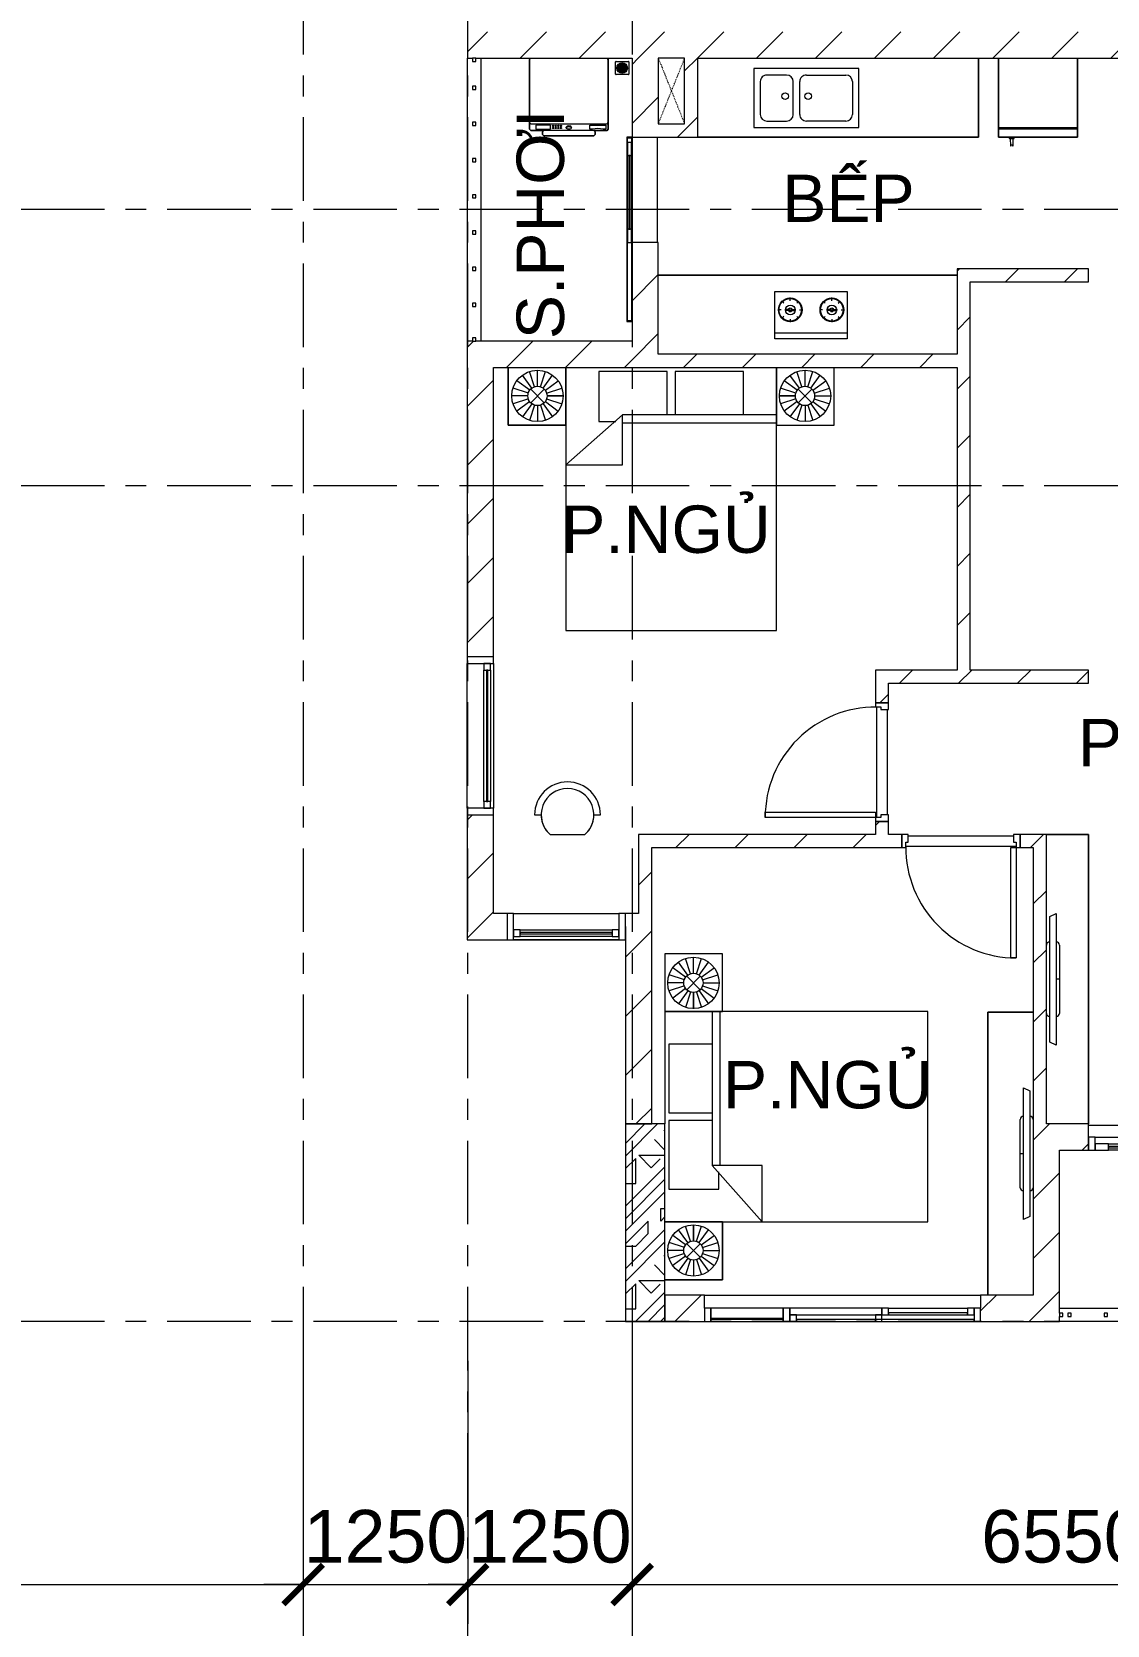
# Model space of a CAD drawing. Header units: millimetres. Extents: x -20144 to 117583, y -11426 to 48263.
# Drawn here: x 5888 to 14062, y -2309 to 9800 of the extents above; entities that cross this region are included whole.
import ezdxf

# ---------------------------------------------------------------- set-up
doc = ezdxf.new("R2010")
doc.units = ezdxf.units.MM
doc.linetypes.add('Dash', pattern=[12.35, 3.175, -3.175, 0, -3, 0, -3])
doc.linetypes.add('Grid Line', pattern=[22.225, 12.7, -3.175, 3.175, -3.175])
for name, color, linetype, lineweight in [('A-DETL-GENF', 31, 'Continuous', 5), ('A-DETL-GENF-HDLN', 161, 'Dash', 5), ('CHU', 181, 'Continuous', 5), ('CUA', 31, 'Continuous', 9), ('DIM', 1, 'Continuous', 5), ('HATCH-TUONG', 152, 'Continuous', 9), ('NET CAT', 3, 'Continuous', 5), ('NET THAY 2', 55, 'Continuous', 5), ('NET-CAT', 3, 'Continuous', 9), ('NET-THAY', 2, 'Continuous', 15), ('THIET BI', 44, 'Continuous', 5), ('THIET-BI', 44, 'Continuous', 5), ('TRUC', 225, 'Continuous', 5)]:
    doc.layers.add(name, color=color, linetype=linetype, lineweight=lineweight)
doc.styles.add('Arial', font='arial.ttf', dxfattribs={"height": 360})
doc.styles.add('TA1', font='arial.ttf')
doc.dimstyles.new('D_200_KTx2', dxfattribs={"dimtxt": 400, "dimasz": 300, "dimexe": 300, "dimexo": 300, "dimgap": 160, "dimtad": 1, "dimdec": 0, "dimzin": 9, "dimtxsty": 'TA1', "dimblk": 'ARCHTICK', "dimcen": 1, "dimdle": 300, "dimclrd": 256, "dimclre": 256, "dimclrt": 7, "dimadec": 0, "dimazin": 0, "dimtfac": 1, "dimtdec": 0, "dimtix": 1, "dimtmove": 1, "dimatfit": 3, "dimldrblk": 'ARCHTICK', "dimfxl": 1, "dimtolj": 1, "dimtzin": 0, "dimlwd": -1, "dimlwe": -1, "dimarcsym": 0})
pattern_1 = [(45, (0, 0), (-224.5064, 224.5064), [])]

# ---------------------------------------------------------------- blocks, each defined once
blk = doc.blocks.new('CUA LO GIA _LUA_ - CUA LO GIA _LUA_ 2400-588155-MẶT BẰNG TẦNG 24')
at = {"layer": 'CUA'}
for p, q in [((332, 184), (511, 232)), ((697, 184), (332, 184)), ((-1150, 100), (-1200, 100)), ((-1200, 100), (-1200, 0)), ((-1150, 0), (-1150, 100)), ((-1150, 100), (0, 100)), ((-1050, 50), (-1150, 50)), ((-1150, 50), (-1150, 0)), ((-1050, 0), (-1050, 50)), ((-1050, 50), (-100, 50)), ((-100, 30), (-1050, 30)), ((-1050, 30), (-1050, 20)), ((-1050, 20), (-100, 20)), ((0, 50), (-100, 50)), ((-100, 50), (-100, 0)), ((-100, 20), (-100, 30)), ((100, 100), (0, 100)), ((0, 100), (0, 50)), ((0, 0), (0, 50)), ((0, 50), (100, 50)), ((100, 50), (100, 100)), ((100, 100), (1050, 100)), ((1050, 80), (100, 80)), ((100, 80), (100, 70)), ((100, 70), (1050, 70)), ((1050, 50), (100, 50)), ((1150, 100), (1050, 100)), ((1050, 100), (1050, 50)), ((1050, 70), (1050, 80)), ((1050, 50), (1150, 50)), ((1150, 50), (1150, 100)), ((1200, 100), (1150, 100)), ((1150, 100), (1150, 0)), ((1200, 0), (1200, 100)), ((-1200, 0), (-1150, 0)), ((-1150, 0), (-1050, 0)), ((-100, 0), (-1050, 0)), ((-100, 0), (0, 0)), ((1150, 0), (0, 0)), ((1150, 0), (1200, 0)), ((-697, -134), (-332, -134)), ((-332, -134), (-511, -182))]:
    blk.add_line(p, q, dxfattribs=at)
blk = doc.blocks.new('X-PHONG NGU 2 - X-PHONG NGU 2_Recovery_-378306-MẶT BẰNG TẦNG 24')
at = {"layer": 'CUA'}
for p, q in [((-1000, 0), (-1050, 0)), ((-1050, 0), (-1050, -100)), ((-450, 0), (-1000, 0)), ((-1000, 0), (-1000, -75)), ((-1000, -100), (-1000, 0)), ((-450, -75), (-450, 0)), ((-400, 0), (-450, 0)), ((-450, 0), (-450, -100)), ((300, 0), (-400, 0)), ((-400, 0), (-400, -50)), ((-400, -100), (-400, 0)), ((300, -50), (300, 0)), ((350, 0), (300, 0)), ((300, 0), (300, -50)), ((350, -50), (350, 0)), ((350, 0), (950, 0)), ((1000, 0), (950, 0)), ((950, 0), (950, -50)), ((1050, 0), (1000, 0)), ((1000, 0), (1000, -100)), ((1000, -50), (1000, 0)), ((1050, -100), (1050, 0)), ((-1050, -100), (-1000, -100)), ((-1000, -75), (-450, -75)), ((-450, -85), (-1000, -85)), ((-1000, -85), (-1000, -100)), ((-1000, -100), (-450, -100)), ((-450, -100), (-450, -85)), ((-450, -100), (-400, -100)), ((-400, -50), (300, -50)), ((-350, -50), (-400, -50)), ((-400, -50), (-400, -100)), ((-400, -100), (-350, -100)), ((-350, -100), (-350, -50)), ((250, -85), (-350, -85)), ((-350, -85), (-350, -100)), ((-350, -100), (250, -100)), ((300, -50), (250, -50)), ((250, -50), (250, -100)), ((1000, -85), (250, -85)), ((250, -85), (250, -100)), ((250, -100), (250, -85)), ((250, -100), (1000, -100)), ((250, -100), (300, -100)), ((300, -50), (350, -50)), ((300, -100), (300, -50)), ((950, -35), (350, -35)), ((350, -35), (350, -50)), ((350, -50), (950, -50)), ((950, -50), (950, -35)), ((950, -50), (1000, -50)), ((1000, -100), (1000, -85)), ((1000, -100), (1050, -100))]:
    blk.add_line(p, q, dxfattribs=at)
blk = doc.blocks.new('Railing - 25mm-666288-MẶT BẰNG TẦNG 24')
at = {"layer": 'NET THAY 2'}
for p, q in [((12.5, 12.5), (-12.5, 12.5)), ((-12.5, 12.5), (-12.5, -12.5)), ((12.5, -12.5), (12.5, 12.5)), ((-12.5, -12.5), (12.5, -12.5))]:
    blk.add_line(p, q, dxfattribs=at)
blk = doc.blocks.new('Railing - Railing-632061-MẶT BẰNG TẦNG 24')
at = {"rotation": 270}
for p in [(13713, 50), (13776, 50), (14051, 50), (14326, 50), (14601, 50), (14876, 50), (15151, 50), (15426, 50), (15701, 50), (15976, 50), (16251, 50), (16526, 50), (16788, 50)]:
    blk.add_blockref('Railing - 25mm-666288-MẶT BẰNG TẦNG 24', p, dxfattribs=at)
blk = doc.blocks.new('X-TV - X-TV-406861-MẶT BẰNG TẦNG 24')
at = {"layer": 'THIET BI'}
for p, q in [((2150, 346), (0, 346)), ((0, 346), (2150, 346)), ((2150, 0), (2150, 346)), ((2150, 346), (2150, 0)), ((575, 75), (1575, 75)), ((597, 25), (575, 75)), ((1552, 25), (597, 25)), ((815, 100), (1335, 100)), ((1075, 100), (1075, 75)), ((1575, 75), (1552, 25))]:
    blk.add_line(p, q, dxfattribs=at)
for centre, start_param, end_param in [((815, 75), 0, 1.570796), ((815, 25), 1.570796, 3.141593), ((1335, 75), 4.712389, 6.283185), ((1335, 25), 3.141593, 4.712389)]:
    blk.add_ellipse(centre, major_axis=(0, 25), ratio=0.9, start_param=start_param, end_param=end_param, dxfattribs=at)
blk = doc.blocks.new('X-TV - X-TV-402526-MẶT BẰNG TẦNG 24')
at = {"layer": 'THIET BI'}
for p, q in [((2200, 321), (0, 321)), ((0, 321), (0, 0)), ((0, 321), (2200, 321)), ((0, 0), (0, 321)), ((600, 75), (1600, 75)), ((623, 25), (600, 75)), ((1578, 25), (623, 25)), ((840, 100), (1360, 100)), ((1100, 100), (1100, 75)), ((1600, 75), (1578, 25))]:
    blk.add_line(p, q, dxfattribs=at)
for centre, start_param, end_param in [((840, 75), 0, 1.570796), ((840, 25), 1.570796, 3.141593), ((1360, 75), 4.712389, 6.283185), ((1360, 25), 3.141593, 4.712389)]:
    blk.add_ellipse(centre, major_axis=(0, 25), ratio=0.9, start_param=start_param, end_param=end_param, dxfattribs=at)
blk = doc.blocks.new('X-GIUONG - X-GIUONG-386416-MẶT BẰNG TẦNG 24')
at = {"layer": 'THIET BI'}
for p, q in [((-1239, 0), (-1239, -439)), ((-1239, -439), (-1239, 0)), ((-1076, -174), (-1174, -103)), ((-1060, -158), (-1131, -60)), ((-1039, -148), (-1077, -32)), ((-1017, -144), (-1017, -22)), ((-994, -148), (-956, -32)), ((-974, -158), (-902, -60)), ((-957, -174), (-859, -103)), ((-800, -439), (-800, 0)), ((-800, 0), (-800, -2000)), ((-800, 0), (-800, -439)), ((-800, 0), (-800, -2000)), ((-550, -30), (-550, -410)), ((-30, -30), (-550, -30)), ((800, 0), (-55, 0)), ((800, 0), (-55, 0)), ((-30, -360), (-30, -30)), ((30, -30), (30, -360)), ((550, -30), (30, -30)), ((550, -360), (550, -30)), ((1239, 0), (800, 0)), ((800, 0), (800, -439)), ((800, -2000), (800, 0)), ((1239, 0), (800, 0)), ((800, 0), (800, -439)), ((800, -2000), (800, 0)), ((957, -174), (859, -103)), ((974, -158), (902, -60)), ((994, -148), (956, -32)), ((1017, -144), (1017, -22)), ((1039, -148), (1077, -32)), ((1060, -158), (1131, -60)), ((1076, -174), (1174, -103)), ((1239, -439), (1239, 0)), ((1239, -439), (1239, 0)), ((-1090, -217), (-1212, -217)), ((-1086, -195), (-1202, -157)), ((-1086, -240), (-1202, -278)), ((-1068, -269), (-965, -166)), ((-1068, -166), (-965, -269)), ((-947, -195), (-831, -157)), ((-947, -240), (-831, -278)), ((-943, -217), (-821, -217)), ((-821, -217), (-943, -217)), ((943, -217), (821, -217)), ((821, -217), (943, -217)), ((947, -195), (831, -157)), ((947, -240), (831, -278)), ((1068, -269), (965, -166)), ((1068, -166), (965, -269)), ((1086, -195), (1202, -157)), ((1086, -240), (1202, -278)), ((1090, -217), (1212, -217)), ((-1076, -260), (-1174, -332)), ((-1060, -277), (-1131, -375)), ((-1039, -287), (-1077, -403)), ((-1017, -291), (-1017, -412)), ((-994, -287), (-956, -403)), ((-974, -277), (-902, -375)), ((-957, -260), (-859, -332)), ((-370, -360), (-800, -740)), ((-370, -740), (-370, -360)), ((800, -360), (-370, -360)), ((957, -260), (859, -332)), ((974, -277), (902, -375)), ((994, -287), (956, -403)), ((1017, -291), (1017, -412)), ((1039, -287), (1077, -403)), ((1060, -277), (1131, -375)), ((1076, -260), (1174, -332)), ((-1239, -439), (-800, -439)), ((-800, -439), (-1239, -439)), ((-550, -410), (-420, -410)), ((-370, -420), (800, -420)), ((800, -439), (1239, -439)), ((800, -439), (1239, -439)), ((-800, -740), (-370, -740)), ((-800, -2000), (800, -2000)), ((-800, -2000), (800, -2000))]:
    blk.add_line(p, q, dxfattribs=at)
for centre, radius in [((-1017, -217), 195), ((1017, -217), 195), ((-1017, -217), 73.2), ((1017, -217), 73.2)]:
    blk.add_circle(centre, radius, dxfattribs=at)
blk = doc.blocks.new('X-BEP - X-BEP-648231-MẶT BẰNG TẦNG 24')
at = {"layer": 'THIET BI'}
for p, q in [((2134, 0), (0, 0)), ((0, 0), (0, -600)), ((0, 0), (2134, 0)), ((0, -600), (0, 0)), ((909, -72), (909, -522)), ((1709, -72), (909, -72)), ((1709, -522), (1709, -72)), ((959, -422), (959, -172)), ((1009, -122), (1309, -122)), ((1359, -172), (1359, -422)), ((1409, -172), (1409, -422)), ((1609, -122), (1459, -122)), ((1659, -422), (1659, -172)), ((1309, -472), (1009, -472)), ((1459, -472), (1609, -472)), ((909, -522), (1709, -522))]:
    blk.add_line(p, q, dxfattribs=at)
for centre in [(1296, -312), (1471, -312)]:
    blk.add_circle(centre, 25, dxfattribs=at)
for centre, start, end in [((1009, -172), 90, 180), ((1309, -172), 360, 90), ((1459, -172), 90, 180), ((1609, -172), 0, 90), ((1009, -422), 180, 270), ((1309, -422), 270, 0), ((1459, -422), 180, 270), ((1609, -422), 270, 0)]:
    blk.add_arc(centre, 50, start, end, dxfattribs=at)
blk = doc.blocks.new('X-BEP - X-BEP-405722-MẶT BẰNG TẦNG 24')
at = {"layer": 'THIET BI'}
for p, q in [((836, -117), (1385, -117)), ((836, -476), (836, -117)), ((1385, -117), (1385, -476)), ((1385, -162), (836, -162)), ((882, -337), (859, -337)), ((903, -287), (886, -271)), ((938, -333), (916, -333)), ((938, -341), (916, -341)), ((952, -267), (952, -243)), ((966, -333), (989, -333)), ((966, -341), (989, -341)), ((1002, -287), (1019, -271)), ((1023, -337), (1046, -337)), ((1198, -337), (1174, -337)), ((1218, -287), (1202, -271)), ((1254, -333), (1231, -333)), ((1254, -341), (1231, -341)), ((1268, -267), (1268, -243)), ((1282, -333), (1304, -333)), ((1282, -341), (1304, -341)), ((1317, -287), (1334, -271)), ((1338, -337), (1361, -337)), ((1385, -476), (836, -476)), ((903, -387), (886, -403)), ((952, -407), (952, -431)), ((1002, -387), (1019, -403)), ((1218, -387), (1202, -403)), ((1268, -407), (1268, -431)), ((1317, -387), (1334, -403)), ((0, -600), (2271, -600)), ((2271, -600), (0, -600))]:
    blk.add_line(p, q, dxfattribs=at)
for centre, radius in [((952, -337), 90), ((952, -337), 85.5), ((952, -337), 36.9), ((952, -337), 14.7), ((952, -337), 8.24), ((1268, -337), 90), ((1268, -337), 85.5), ((1268, -337), 36.9), ((1268, -337), 14.7), ((1268, -337), 8.24)]:
    blk.add_circle(centre, radius, dxfattribs=at)
blk = doc.blocks.new('X-TU LANH - X-TU LANH-396228-MẶT BẰNG TẦNG 24')
at = {"layer": 'THIET BI'}
for p, q in [((-300, 0), (-300, -600)), ((-300, -600), (-300, 0)), ((300, -600), (300, 0)), ((300, 0), (300, -600)), ((300, -530), (-300, -530)), ((300, -540), (-300, -540)), ((-300, -600), (300, -600)), ((300, -600), (-300, -600)), ((-223, -600), (-217, -610)), ((-182, -610), (-178, -600)), ((-217, -610), (-182, -610)), ((-212, -610), (-210, -665)), ((-210, -665), (-205, -665)), ((-195, -665), (-189, -665)), ((-189, -665), (-188, -610))]:
    blk.add_line(p, q, dxfattribs=at)
blk.add_arc((-200, -667), 5.66, 22.4018, 157.5982, dxfattribs=at)
blk = doc.blocks.new('X-MAY GIAT - X-MAY GIAT-397309-MẶT BẰNG TẦNG 24')
at = {"layer": 'THIET BI'}
for p, q in [((-290, 0), (-300, -10)), ((-300, -10), (-290, 0)), ((300, -10), (290, 0)), ((290, 0), (300, -10)), ((-300, -10), (-300, -540)), ((-300, -540), (-300, -10)), ((300, -540), (300, -10)), ((300, -10), (300, -540)), ((-300, -490), (-290, -500)), ((-300, -540), (-290, -550)), ((-290, -550), (-300, -540)), ((-290, -500), (290, -500)), ((-290, -550), (-190, -550)), ((-190, -550), (-290, -550)), ((-250, -510), (-250, -540)), ((-140, -510), (-250, -510)), ((-250, -540), (-140, -540)), ((-190, -550), (-200, -560)), ((-200, -560), (-190, -550)), ((-200, -560), (-200, -580)), ((-200, -580), (-200, -560)), ((-200, -580), (-190, -590)), ((-190, -590), (-200, -580)), ((190, -550), (-190, -550)), ((-190, -590), (190, -590)), ((190, -590), (-190, -590)), ((-140, -540), (-140, -510)), ((-20, -530), (-20, -525)), ((0, -520), (0, -525)), ((20, -530), (20, -525)), ((160, -510), (280, -510)), ((160, -540), (160, -510)), ((180, -540), (160, -540)), ((200, -560), (190, -550)), ((190, -550), (290, -550)), ((190, -550), (200, -560)), ((290, -550), (190, -550)), ((190, -590), (200, -580)), ((200, -580), (190, -590)), ((200, -580), (200, -560)), ((200, -560), (200, -580)), ((280, -540), (260, -540)), ((280, -510), (280, -540)), ((290, -500), (300, -490)), ((290, -550), (300, -540)), ((300, -540), (290, -550))]:
    blk.add_line(p, q, dxfattribs=at)
blk.add_arc((220, -697.5), 162.5, 75.74997, 104.25003, dxfattribs=at)
for centre, major_axis in [((-120, -512.5), (5, 0)), ((-120, -522.5), (5, 0)), ((-120, -532.5), (5, 0)), ((-100, -512.5), (5, 0)), ((-100, -522.5), (5, 0)), ((-100, -532.5), (5, 0)), ((-80, -512.5), (5, 0)), ((-80, -522.5), (5, 0)), ((-80, -532.5), (5, 0)), ((-60, -512.5), (-5, 0)), ((-60, -522.5), (-5, 0)), ((-60, -532.5), (-5, 0)), ((0, -530), (-20, 0))]:
    blk.add_ellipse(centre, major_axis=major_axis, ratio=0.5, dxfattribs=at)
blk.add_ellipse((0, -525), major_axis=(-20, 0), ratio=0.5, start_param=3.1415927, end_param=6.2831853, dxfattribs=at)
blk = doc.blocks.new('CUA PHONG NGU - Type 1-398312-MẶT BẰNG TẦNG 24')
at = {"layer": 'CUA'}
for p, q in [((-318, 890), (-278, 890)), ((-318, 52), (-318, 890)), ((-278, 890), (-278, 52)), ((-278, 52), (-318, 52))]:
    blk.add_line(p, q, dxfattribs=at)
at = {"layer": 'CUA', "lineweight": 5}
for p, q in [((-319, 52), (-349, 52)), ((-349, 52), (-349, -48)), ((-319, 11), (-319, 52)), ((-299, 11), (-319, 11)), ((-299, -48), (-299, 11)), ((521, 11), (501, 11)), ((501, 11), (501, -48)), ((551, 52), (521, 52)), ((521, 52), (521, 11)), ((551, -48), (551, 52)), ((-349, -48), (-299, -48)), ((501, -48), (551, -48))]:
    blk.add_line(p, q, dxfattribs=at)
blk.add_arc((-318, 52), 838, 359.5, 90, dxfattribs=at)
blk = doc.blocks.new('Railing - Railing-542319-MẶT BẰNG TẦNG 24')
at = {"rotation": 180}
for p in [(9250, 9587), (9250, 9375), (9250, 9100), (9250, 8825), (9250, 8550), (9250, 8275), (9250, 8000), (9250, 7725), (9250, 7462)]:
    blk.add_blockref('Railing - 25mm-666288-MẶT BẰNG TẦNG 24', p, dxfattribs=at)
blk = doc.blocks.new('X-GIUONG - X-GIUONG-V1-MẶT BẰNG TẦNG 24')
at = {"layer": 'THIET BI'}
for p, q in [((-1239, 0), (-1239, -439)), ((-1239, -439), (-1239, 0)), ((-1076, -174), (-1174, -103)), ((-1060, -158), (-1131, -60)), ((-1039, -148), (-1077, -32)), ((-1017, -144), (-1017, -22)), ((-994, -148), (-956, -32)), ((-974, -158), (-902, -60)), ((-957, -174), (-859, -103)), ((-800, -439), (-800, 0)), ((-800, 0), (-800, -2000)), ((-800, 0), (-800, -439)), ((-800, 0), (-800, -2000)), ((-550, -30), (-550, -410)), ((-30, -30), (-550, -30)), ((-30, -360), (-30, -30)), ((30, -30), (30, -360)), ((550, -30), (30, -30)), ((550, -360), (550, -30)), ((800, 0), (800, -439)), ((800, -2000), (800, 0)), ((800, 0), (800, -439)), ((800, -2000), (800, 0)), ((957, -174), (859, -103)), ((974, -158), (902, -60)), ((994, -148), (956, -32)), ((1017, -144), (1017, -22)), ((1039, -148), (1077, -32)), ((1060, -158), (1131, -60)), ((1076, -174), (1174, -103)), ((1239, -439), (1239, 0)), ((1239, -439), (1239, 0)), ((-1090, -217), (-1212, -217)), ((-1086, -195), (-1202, -157)), ((-1086, -240), (-1202, -278)), ((-1068, -269), (-965, -166)), ((-1068, -166), (-965, -269)), ((-947, -195), (-831, -157)), ((-947, -240), (-831, -278)), ((-943, -217), (-821, -217)), ((-821, -217), (-943, -217)), ((943, -217), (821, -217)), ((821, -217), (943, -217)), ((947, -195), (831, -157)), ((947, -240), (831, -278)), ((1068, -269), (965, -166)), ((1068, -166), (965, -269)), ((1086, -195), (1202, -157)), ((1086, -240), (1202, -278)), ((1090, -217), (1212, -217)), ((-1076, -260), (-1174, -332)), ((-1060, -277), (-1131, -375)), ((-1039, -287), (-1077, -403)), ((-1017, -291), (-1017, -412)), ((-994, -287), (-956, -403)), ((-974, -277), (-902, -375)), ((-957, -260), (-859, -332)), ((-370, -360), (-800, -740)), ((-370, -740), (-370, -360)), ((800, -360), (-370, -360)), ((957, -260), (859, -332)), ((974, -277), (902, -375)), ((994, -287), (956, -403)), ((1017, -291), (1017, -412)), ((1039, -287), (1077, -403)), ((1060, -277), (1131, -375)), ((1076, -260), (1174, -332)), ((-1239, -439), (-800, -439)), ((-800, -439), (-1239, -439)), ((-550, -410), (-420, -410)), ((-370, -420), (800, -420)), ((800, -439), (1239, -439)), ((800, -439), (1239, -439)), ((-800, -740), (-370, -740)), ((-800, -2000), (800, -2000)), ((-800, -2000), (800, -2000))]:
    blk.add_line(p, q, dxfattribs=at)
for centre, radius in [((-1017, -217), 195), ((1017, -217), 195), ((-1017, -217), 73.2), ((1017, -217), 73.2)]:
    blk.add_circle(centre, radius, dxfattribs=at)
blk = doc.blocks.new('CUA SAN PHOI LUA - CUA SAN PHOI LUA-412572-MẶT BẰNG TẦNG 24')
at = {"layer": 'CUA'}
for p, q in [((-360, -100), (-400, -100)), ((-400, -100), (-400, -140)), ((-395, -135), (-395, -105)), ((-395, -105), (-360, -105)), ((-360, -105), (-360, -100)), ((400, -100), (-360, -100)), ((-260, -105), (-360, -105)), ((-360, -105), (-360, -135)), ((-260, -135), (-260, -105)), ((-260, -105), (300, -105)), ((300, -115), (-260, -115)), ((-260, -115), (-260, -125)), ((400, -105), (300, -105)), ((300, -105), (300, -135)), ((300, -125), (300, -115)), ((400, -135), (400, -105)), ((400, -105), (960, -105)), ((960, -100), (960, -105)), ((1000, -100), (960, -100)), ((960, -105), (995, -105)), ((995, -105), (995, -135)), ((1000, -140), (1000, -100)), ((-400, -140), (-360, -140)), ((-360, -135), (-395, -135)), ((-360, -135), (-260, -135)), ((-360, -140), (-360, -135)), ((-360, -140), (960, -140)), ((-260, -125), (300, -125)), ((300, -135), (-260, -135)), ((300, -135), (400, -135)), ((960, -135), (400, -135)), ((995, -135), (960, -135)), ((960, -135), (960, -140)), ((960, -140), (1000, -140))]:
    blk.add_line(p, q, dxfattribs=at)
blk = doc.blocks.new('X-PHONG NGU 5 - X-PHONG NGU 2_Recovery_-416847-MẶT BẰNG TẦNG 24')
at = {"layer": 'CUA'}
for p, q in [((-550, 100), (-600, 100)), ((-600, 100), (-600, -100)), ((-550, -100), (-550, 100)), ((-550, 100), (550, 100)), ((600, 100), (550, 100)), ((550, 100), (550, -100)), ((600, -100), (600, 100)), ((-600, -100), (-550, -100)), ((-500, -25), (-550, -25)), ((-550, -25), (-550, -75)), ((-550, -75), (-500, -75)), ((550, -100), (-550, -100)), ((-500, -75), (-500, -25)), ((-500, -25), (500, -25)), ((500, -45), (-500, -45)), ((-500, -45), (-500, -55)), ((-500, -55), (500, -55)), ((500, -75), (-500, -75)), ((550, -25), (500, -25)), ((500, -25), (500, -75)), ((500, -55), (500, -45)), ((500, -75), (550, -75)), ((550, -75), (550, -25)), ((550, -100), (600, -100))]:
    blk.add_line(p, q, dxfattribs=at)
blk = doc.blocks.new('X-PHONG NGU 5 - X-PHONG NGU 900-417337-MẶT BẰNG TẦNG 24')
at = {"layer": 'CUA'}
for p, q in [((-400, 100), (-450, 100)), ((-450, 100), (-450, -100)), ((-400, -100), (-400, 100)), ((-400, 100), (400, 100)), ((450, 100), (400, 100)), ((400, 100), (400, -100)), ((450, -100), (450, 100)), ((-450, -100), (-400, -100)), ((-350, -25), (-400, -25)), ((-400, -25), (-400, -75)), ((-400, -75), (-350, -75)), ((400, -100), (-400, -100)), ((-350, -75), (-350, -25)), ((-350, -25), (350, -25)), ((350, -45), (-350, -45)), ((-350, -45), (-350, -55)), ((-350, -55), (350, -55)), ((350, -75), (-350, -75)), ((400, -25), (350, -25)), ((350, -25), (350, -75)), ((350, -55), (350, -45)), ((350, -75), (400, -75)), ((400, -75), (400, -25)), ((400, -100), (450, -100))]:
    blk.add_line(p, q, dxfattribs=at)
blk = doc.blocks.new('X-GHE BAR - X-GHE BAR-449055-MẶT BẰNG TẦNG 24')
at = {"layer": 'THIET BI'}
for p, q in [((-250, -250), (-200, -250)), ((-250, -250), (-200, -250)), ((200, -250), (250, -250)), ((200, -250), (250, -250)), ((-132, -400), (132, -400)), ((-132, -400), (132, -400))]:
    blk.add_line(p, q, dxfattribs=at)
for radius, start, end in [(250, 0, 180), (250, 0, 180), (200, 311.4096, 228.5904), (200, 180, 228.5904), (200, 311.4096, 0)]:
    blk.add_arc((0, -250), radius, start, end, dxfattribs=at)
blk = doc.blocks.new('X-PHEU - X-PHEU-444926-MẶT BẰNG TẦNG 24')
at = {"layer": 'THIET-BI'}
for p, q in [((29, 125), (121, 125)), ((25, 29), (25, 121)), ((121, 25), (29, 25)), ((42, 90), (42, 60)), ((47, 52), (47, 98)), ((52, 103), (52, 47)), ((58, 44), (58, 106)), ((62, 109), (62, 41)), ((68, 40), (68, 110)), ((72, 111), (72, 78)), ((72, 72), (72, 39)), ((77, 78), (77, 111)), ((77, 39), (77, 72)), ((82, 110), (82, 40)), ((88, 41), (88, 109)), ((92, 106), (92, 44)), ((97, 47), (97, 103)), ((102, 98), (102, 52)), ((107, 60), (107, 90)), ((125, 121), (125, 29))]:
    blk.add_line(p, q, dxfattribs=at)
blk.add_circle((75, 75), 40, dxfattribs=at)
for centre, radius, start, end in [((29, 121), 4, 90, 180), ((121, 121), 4, 0, 90), ((29, 29), 4, 180, 270), ((75, 75), 36, 139.8082, 154.5256), ((75, 75), 36, 205.4744, 220.1918), ((75, 75), 36, 119.0853, 128.6822), ((75, 75), 36, 231.3178, 240.9147), ((75, 75), 36, 102.0247, 110.3175), ((75, 75), 36, 249.6825, 257.9753), ((75, 75), 4, 128.6822, 231.3178), ((75, 75), 36, 90, 93.9821), ((75, 75), 36, 266.0179, 270), ((75, 75), 36, 86.0179, 90), ((75, 75), 36, 270, 273.9821), ((75, 75), 4, 308.6822, 51.3178), ((75, 75), 36, 69.6825, 77.9753), ((75, 75), 36, 282.0247, 290.3175), ((75, 75), 36, 51.3178, 60.9147), ((75, 75), 36, 299.0853, 308.6822), ((75, 75), 36, 25.4744, 40.1918), ((75, 75), 36, 319.8082, 334.5256), ((121, 29), 4, 270, 360)]:
    blk.add_arc(centre, radius, start, end, dxfattribs=at)
blk = doc.blocks.new('Family2 - Family1 2-694171-MẶT BẰNG TẦNG 24')
at = {"layer": 'A-DETL-GENF'}
for p, q in [((200, 500), (0, 500)), ((0, 500), (0, 0)), ((200, 0), (200, 500)), ((0, 0), (200, 0))]:
    blk.add_line(p, q, dxfattribs=at)
at = {"layer": 'A-DETL-GENF-HDLN'}
for p, q in [((0, 500), (200, 1)), ((0, 0), (200, 499))]:
    blk.add_line(p, q, dxfattribs=at)
blk = doc.blocks.new('_ARCHTICK')
at = {"color": 0, "linetype": 'ByBlock', "const_width": 0.15}
blk.add_lwpolyline([(-0.5, -0.5), (0.5, 0.5)], dxfattribs=at)
blk = doc.blocks.new('*D261')
at = {"layer": 'Defpoints', "color": 0, "transparency": 16777216}
for p in [(1501, 0), (7951, 0), (7951, -2000)]:
    blk.add_point(p, dxfattribs=at)
at = {"layer": 'DIM', "transparency": 16777216}
for p, q in [((1501, -300), (1501, -2300)), ((7951, -300), (7951, -2300)), ((1201, -2000), (8251, -2000))]:
    blk.add_line(p, q, dxfattribs=at)
at = {"layer": 'DIM', "transparency": 16777216, "xscale": 300, "yscale": 300, "zscale": 300, "rotation": 180}
blk.add_blockref('_ARCHTICK', (1501, -2000), dxfattribs=at)
at = {"layer": 'DIM', "transparency": 16777216, "xscale": 300, "yscale": 300, "zscale": 300}
blk.add_blockref('_ARCHTICK', (7951, -2000), dxfattribs=at)
at = {"layer": 'DIM', "color": 7, "transparency": 16777216, "insert": (4726, -1636), "char_height": 400, "attachment_point": 5, "style": 'TA1'}
blk.add_mtext('\\A1;6450', dxfattribs=at)
blk = doc.blocks.new('*D262')
at = {"layer": 'Defpoints', "color": 0, "transparency": 16777216}
for p in [(7951, 0), (9201, 0), (9201, -2000)]:
    blk.add_point(p, dxfattribs=at)
at = {"layer": 'DIM', "transparency": 16777216}
for p, q in [((7951, -300), (7951, -2300)), ((9201, -300), (9201, -2300)), ((7951, -2000), (7651, -2000)), ((7951, -2000), (9201, -2000)), ((9201, -2000), (9501, -2000))]:
    blk.add_line(p, q, dxfattribs=at)
at = {"layer": 'DIM', "transparency": 16777216, "xscale": 300, "yscale": 300, "zscale": 300}
blk.add_blockref('_ARCHTICK', (7951, -2000), dxfattribs=at)
at = {"layer": 'DIM', "transparency": 16777216, "xscale": 300, "yscale": 300, "zscale": 300, "rotation": 180}
blk.add_blockref('_ARCHTICK', (9201, -2000), dxfattribs=at)
at = {"layer": 'DIM', "color": 7, "transparency": 16777216, "insert": (8576, -1636), "char_height": 400, "attachment_point": 5, "style": 'TA1'}
blk.add_mtext('\\A1;1250', dxfattribs=at)
blk = doc.blocks.new('*D263')
at = {"layer": 'Defpoints', "color": 0, "transparency": 16777216}
for p in [(9201, 0), (10451, 0), (10451, -2000)]:
    blk.add_point(p, dxfattribs=at)
at = {"layer": 'DIM', "transparency": 16777216}
for p, q in [((9201, -300), (9201, -2300)), ((10451, -300), (10451, -2300)), ((9201, -2000), (8901, -2000)), ((9201, -2000), (10451, -2000)), ((10451, -2000), (10751, -2000))]:
    blk.add_line(p, q, dxfattribs=at)
at = {"layer": 'DIM', "transparency": 16777216, "xscale": 300, "yscale": 300, "zscale": 300}
blk.add_blockref('_ARCHTICK', (9201, -2000), dxfattribs=at)
at = {"layer": 'DIM', "transparency": 16777216, "xscale": 300, "yscale": 300, "zscale": 300, "rotation": 180}
blk.add_blockref('_ARCHTICK', (10451, -2000), dxfattribs=at)
at = {"layer": 'DIM', "color": 7, "transparency": 16777216, "insert": (9826, -1636), "char_height": 400, "attachment_point": 5, "style": 'TA1'}
blk.add_mtext('\\A1;1250', dxfattribs=at)
blk = doc.blocks.new('*D264')
at = {"layer": 'Defpoints', "color": 0, "transparency": 16777216}
for p in [(10451, 0), (17001, 0), (17001, -2000)]:
    blk.add_point(p, dxfattribs=at)
at = {"layer": 'DIM', "transparency": 16777216}
for p, q in [((10451, -300), (10451, -2300)), ((17001, -300), (17001, -2300)), ((10151, -2000), (17301, -2000))]:
    blk.add_line(p, q, dxfattribs=at)
at = {"layer": 'DIM', "transparency": 16777216, "xscale": 300, "yscale": 300, "zscale": 300, "rotation": 180}
blk.add_blockref('_ARCHTICK', (10451, -2000), dxfattribs=at)
at = {"layer": 'DIM', "transparency": 16777216, "xscale": 300, "yscale": 300, "zscale": 300}
blk.add_blockref('_ARCHTICK', (17001, -2000), dxfattribs=at)
at = {"layer": 'DIM', "color": 7, "transparency": 16777216, "insert": (13726, -1636), "char_height": 400, "attachment_point": 5, "style": 'TA1'}
blk.add_mtext('\\A1;6550', dxfattribs=at)

msp = doc.modelspace()

# ---------------------------------------------------------------- hatches: boundary and pattern name
at = {"layer": 'HATCH-TUONG', "lineweight": 5}
h = msp.add_hatch(dxfattribs=at)
h.set_pattern_fill('FP_2', color=256, style=0, pattern_type=2)
h.set_pattern_definition(pattern_1)
h.paths.add_polyline_path([(10450.1, 9600), (10450.1, 9800), (9200, 9800), (9200, 9600), (10034.9, 9600)], flags=0)
h = msp.add_hatch(dxfattribs=at)
h.set_pattern_fill('FP_2', color=256, style=0, pattern_type=2)
h.set_pattern_definition(pattern_1)
h.paths.add_polyline_path([(16850.5, 9600), (16850.5, 9800), (16750.5, 9800), (16750.5, 9600)], flags=0)
h.paths.add_polyline_path([(15427.5, 9600), (15427.5, 9800), (10450.1, 9800), (10450.1, 9600), (14327.5, 9600)], flags=0)
h = msp.add_hatch(dxfattribs=at)
h.set_pattern_fill('FP_2', color=256, style=0, pattern_type=2)
h.set_pattern_definition(pattern_1)
h.paths.add_polyline_path([(10650.1, 7249.9), (10650.1, 8199.9), (10450.1, 8199.9), (10450.1, 7249.9)], flags=0)
h.paths.add_polyline_path([(10450.1, 8999.9), (10650.1, 8999.9), (10650.1, 9600), (10450.1, 9600), (10450.1, 9100)], flags=0)
h = msp.add_hatch(dxfattribs=at)
h.set_pattern_fill('FP_2', color=256, style=0, pattern_type=2)
h.set_pattern_definition(pattern_1)
h.paths.add_polyline_path([(10950.1, 9000), (10950.1, 9600), (10850.1, 9600), (10850.1, 9000), (10893.4, 9000)], flags=0)
h = msp.add_hatch(dxfattribs=at)
h.set_pattern_fill('FP_2', color=256, style=0, pattern_type=2)
h.set_pattern_definition(pattern_1)
h.paths.add_polyline_path([(10850.1, 9000), (10850.1, 9100), (10650.1, 9100), (10650.1, 9000)], flags=0)
h = msp.add_hatch(dxfattribs=at)
h.set_pattern_fill('FP_2', color=256, style=0, pattern_type=2)
h.set_pattern_definition(pattern_1)
h.paths.add_polyline_path([(12921.3, 4949.9), (13021.3, 4949.9), (13021.3, 7999.9), (12921.3, 7999.9), (12921.3, 5008.6)], flags=0)
h = msp.add_hatch(dxfattribs=at)
h.set_pattern_fill('FP_2', color=256, style=0, pattern_type=2)
h.set_pattern_definition(pattern_1)
h.paths.add_polyline_path([(13921.3, 7899.9), (13921.3, 7999.9), (13021.3, 7999.9), (13021.3, 7899.9)], flags=0)
h = msp.add_hatch(dxfattribs=at)
h.set_pattern_fill('FP_2', color=256, style=0, pattern_type=2)
h.set_pattern_definition(pattern_1)
h.paths.add_polyline_path([(9262.5, 7249.9), (10450.1, 7249.9), (10450.1, 7449.9), (9198.3, 7449.9), (9198.3, 7249.9), (9237.5, 7249.9)], flags=0)
h = msp.add_hatch(dxfattribs=at)
h.set_pattern_fill('FP_2', color=256, style=0, pattern_type=2)
h.set_pattern_definition(pattern_1)
h.paths.add_polyline_path([(12921.3, 7249.9), (12921.3, 7349.9), (10650.1, 7349.9), (10650.1, 7249.9), (10893.4, 7249.9)], flags=0)
h = msp.add_hatch(dxfattribs=at)
h.set_pattern_fill('FP_2', color=256, style=0, pattern_type=2)
h.set_pattern_definition(pattern_1)
h.paths.add_polyline_path([(9398.3, 2900.1), (9398.3, 3849.9), (9198.3, 3849.9), (9198.3, 2900.1)], flags=0)
h.paths.add_polyline_path([(9198.3, 5049.9), (9398.3, 5049.9), (9398.3, 7249.9), (9198.3, 7249.9), (9198.3, 6933.9)], flags=0)
h = msp.add_hatch(dxfattribs=at)
h.set_pattern_fill('FP_2', color=256, style=0, pattern_type=2)
h.set_pattern_definition(pattern_1)
h.paths.add_polyline_path([(13921.3, 4849.9), (13921.3, 4949.9), (12300.1, 4949.9), (12300.1, 4849.9), (12610.5, 4849.9)], flags=0)
h = msp.add_hatch(dxfattribs=at)
h.set_pattern_fill('FP_2', color=256, style=0, pattern_type=2)
h.set_pattern_definition(pattern_1)
h.paths.add_polyline_path([(12400.1, 3700), (12400.1, 3800), (12300.1, 3800), (12300.1, 3700)], flags=0)
h.paths.add_polyline_path([(12400.1, 4700), (12400.1, 4849.9), (12300.1, 4849.9), (12300.1, 4700)], flags=0)
h = msp.add_hatch(dxfattribs=at)
h.set_pattern_fill('FP_2', color=256, style=0, pattern_type=2)
h.set_pattern_definition(pattern_1)
h.paths.add_polyline_path([(11150.1, 3600), (11150.1, 3700), (10500.1, 3700), (10500.1, 3600), (10893.4, 3600)], flags=0)
h = msp.add_hatch(dxfattribs=at)
h.set_pattern_fill('FP_2', color=256, style=0, pattern_type=2)
h.set_pattern_definition(pattern_1)
h.paths.add_polyline_path([(13500.1, 3600), (13500.1, 3700), (13400.1, 3700), (13400.1, 3600)], flags=0)
h.paths.add_polyline_path([(12500.1, 3600), (12500.1, 3700), (11150.1, 3700), (11150.1, 3600)], flags=0)
h = msp.add_hatch(dxfattribs=at)
h.set_pattern_fill('FP_2', color=256, style=0, pattern_type=2)
h.set_pattern_definition(pattern_1)
h.paths.add_polyline_path([(13500.1, 1499.9), (13600.1, 1499.9), (13600.1, 3700), (13500.1, 3700), (13500.1, 3083.2)], flags=0)
h = msp.add_hatch(dxfattribs=at)
h.set_pattern_fill('FP_2', color=256, style=0, pattern_type=2)
h.set_pattern_definition(pattern_1)
h.paths.add_polyline_path([(10600.1, 3000.1), (10600.1, 3600), (10500.1, 3600), (10500.1, 3000.1)], flags=0)
h = msp.add_hatch(dxfattribs=at)
h.set_pattern_fill('FP_2', color=256, style=0, pattern_type=2)
h.set_pattern_definition(pattern_1)
h.paths.add_polyline_path([(10400.1, 1499.9), (10600.1, 1499.9), (10600.1, 3000.1), (10400.1, 3000.1)], flags=0)
h = msp.add_hatch(dxfattribs=at)
h.set_pattern_fill('FP_2', color=256, style=0, pattern_type=2)
h.set_pattern_definition(pattern_1)
h.paths.add_polyline_path([(13700.1, 200), (13700.1, 1499.9), (13500.1, 1499.9), (13500.1, 200)], flags=0)
h = msp.add_hatch(dxfattribs=at)
h.set_pattern_fill('FP_2', color=256, style=0, pattern_type=2)
h.set_pattern_definition(pattern_1)
h.paths.add_polyline_path([(16500.5, 1299.9), (16800.5, 1300.8), (16800.5, 1499.9), (16321.3, 1499.9), (16321.3, 1299.9)], flags=0)
h.paths.add_polyline_path([(13921.3, 1299.9), (13921.3, 1499.9), (13700.1, 1499.9), (13700.1, 1299.9)], flags=0)
h = msp.add_hatch(dxfattribs=at)
h.set_pattern_fill('FP_2', color=256, style=0, pattern_type=2)
h.set_pattern_definition(pattern_1)
h.paths.add_polyline_path([(13700.1, 0), (13700.1, 200), (13100.1, 200), (13100.1, 0)], flags=0)
h.paths.add_polyline_path([(10893.4, 0), (11000.1, 0), (11000.1, 200), (10700.5, 200), (10700.5, 0)], flags=0)
at = {"layer": 'NET CAT'}
h = msp.add_hatch(dxfattribs=at)
h.set_pattern_fill('FP_1', color=256, style=0, pattern_type=2)
h.set_pattern_definition([(45, (95.25, 0), (-476.246, 476.246), []), (45, (190.5, 0), (-476.246, 476.246), []), (45, (0, 0), (-476.246, 476.246), []), (45, (476.25, 0), (-476.246, 476.246), []), (45, (571.5, 0), (-476.246, 476.246), []), (0, (381, 95.25), (0, 952.5), [95.25, -857.25]), (0, (476.25, 190.5), (0, 952.5), [95.25, -857.25]), (45, (381, 95.25), (0, 952.49), [134.684, -1212.34]), (45, (476.25, 95.25), (0, 952.49), [134.684, -1212.34]), (0, (381, 95.25), (0, 952.5), [95.25, -857.25]), (90, (-95.25, 95.25), (-952.5, 6e-14), [95.25, -857.25]), (90, (0, 95.25), (-952.5, 6e-14), [190.5, -762]), (45, (-95.25, 190.5), (0, 952.49), [134.684, -1212.34]), (90, (762, 381), (-952.5, 6e-14), [95.25, -857.25]), (0, (666.75, 381), (0, 952.5), [95.25, -857.25]), (45, (666.75, 381), (0, 952.49), [134.68, -1212.34]), (0, (857.25, 95.25), (0, 952.5), [95.25, -857.25]), (0, (857.25, 571.5), (0, 952.5), [95.25, -857.25]), (90, (1047.75, 666.75), (-952.5, 6e-14), [95.25, -857.25]), (45, (857.25, 571.5), (0, 952.49), [269.37, -1077.66]), (45, (952.5, 571.5), (0, 952.49), [134.68, -1212.34]), (45, (1143, 762), (0, 952.49), [134.68, -1212.34]), (0, (1143, 857.25), (0, 952.5), [95.25, -857.25]), (90, (1143, 762), (-952.5, 6e-14), [95.25, -857.25]), (0, (476.25, 762), (0, 952.5), [95.25, -857.25]), (0, (666.75, 857.25), (0, 952.5), [95.25, -857.25]), (90, (571.5, 762), (-952.5, 6e-14), [95.25, -857.25]), (90, (666.75, 762), (-952.5, 6e-14), [95.25, -857.25]), (45, (476.25, 762), (0, 952.49), [134.684, -1212.34]), (45, (666.75, 762), (0, 952.49), [134.68, -1212.34]), (135, (119, 214.8), (-952.49, 6e-14), [134.684, -1212.34]), (135, (238.1, 333.4), (-952.49, 6e-14), [134.684, -1212.34]), (135, (309.56, 404.8), (-952.49, 6e-14), [134.684, -1212.34]), (135, (333.4, 428.6), (-952.49, 6e-14), [134.68, -1212.34]), (135, (381, 476.25), (-952.49, 6e-14), [134.68, -1212.34]), (135, (404.8, 500.06), (-952.49, 6e-14), [134.684, -1212.34]), (135, (476.25, 571.5), (-952.49, 6e-14), [134.68, -1212.34]), (135, (523.9, 619.1), (-952.49, 6e-14), [134.684, -1212.34]), (45, (119, 214.8), (0, 952.49), [95.25, -1251.776]), (45, (238.1, 333.4), (0, 952.49), [67.36, -1279.665]), (45, (404.8, 500.06), (0, 952.49), [67.36, -1279.665]), (45, (309.56, 595.3), (0, 952.49), [67.36, -1279.665]), (45, (476.25, 571.5), (0, 952.49), [67.36, -1279.665]), (45, (381, 666.75), (0, 952.49), [67.36, -1279.665]), (0, (24.2, 309.5), (0, 952.5), [190.04, -762.46]), (0, (238.1, 523.9), (0, 952.5), [95.25, -857.25])])
h.paths.add_polyline_path([(10700.5, -0.1), (10700.5, 1499.9), (10400.5, 1499.9), (10400.5, -0.1)], flags=0)

# ---------------------------------------------------------------- linework, layer by layer
at = {"layer": 'NET CAT', "lineweight": 13}
for p, q in [((10700.5, 1499.9), (10400.5, 1499.9)), ((10400.5, 1499.9), (10400.5, -0.1)), ((10700.5, -0.1), (10700.5, 1499.9)), ((10400.5, -0.1), (10700.5, -0.1))]:
    msp.add_line(p, q, dxfattribs=at)
at = {"layer": 'NET-CAT', "lineweight": 15}
for p, q in [((9200, 9800), (9200, 9600)), ((9200, 9600), (9237.5, 9600)), ((9262.5, 9600), (10450.1, 9600)), ((10450.1, 9600), (10450.1, 8999.9)), ((10950.1, 9000), (10950.1, 9600)), ((10950.1, 9600), (15427.5, 9600)), ((10450.1, 8999.9), (10650.1, 8999.9)), ((10650.1, 9000), (10850.1, 9000)), ((10850.1, 9000), (10950.1, 9000)), ((10650.1, 8199.9), (10450.1, 8199.9)), ((10450.1, 8199.9), (10450.1, 7449.9)), ((10650.1, 7349.9), (10650.1, 8199.9)), ((13021.3, 7999.9), (12921.3, 7999.9)), ((12921.3, 7999.9), (12921.3, 7349.9)), ((13921.3, 7999.9), (13021.3, 7999.9)), ((13921.3, 7899.9), (13921.3, 7999.9)), ((13021.3, 4949.9), (13021.3, 7899.9)), ((13021.3, 7899.9), (13921.3, 7899.9)), ((9237.5, 7449.9), (9198.3, 7449.9)), ((9198.3, 7449.9), (9198.3, 7249.9)), ((10450.1, 7449.9), (9262.5, 7449.9)), ((12921.3, 7349.9), (10650.1, 7349.9)), ((9198.3, 7249.9), (9198.3, 5049.9)), ((9398.3, 7249.9), (10450.1, 7249.9)), ((9398.3, 5049.9), (9398.3, 7249.9)), ((10450.1, 7249.9), (10650.1, 7249.9)), ((10650.1, 7249.9), (12921.3, 7249.9)), ((12921.3, 7249.9), (12921.3, 4949.9)), ((12921.3, 4949.9), (12300.1, 4949.9)), ((12300.1, 4949.9), (12300.1, 4849.9)), ((12300.1, 4849.9), (12300.1, 4700)), ((12400.1, 4849.9), (13921.3, 4849.9)), ((12400.1, 4700), (12400.1, 4849.9)), ((13921.3, 4949.9), (13021.3, 4949.9)), ((13921.3, 4849.9), (13921.3, 4949.9)), ((12300.1, 4700), (12400.1, 4700)), ((9198.3, 3849.9), (9198.3, 2900.1)), ((9398.3, 3100.1), (9398.3, 3849.9)), ((12300.1, 3800), (12300.1, 3700)), ((12400.1, 3800), (12300.1, 3800)), ((12400.1, 3700), (12400.1, 3800)), ((11150.1, 3700), (10500.1, 3700)), ((10500.1, 3700), (10500.1, 3600)), ((12300.1, 3700), (11150.1, 3700)), ((12500.1, 3700), (12400.1, 3700)), ((12500.1, 3600), (12500.1, 3700)), ((13500.1, 3700), (13400.1, 3700)), ((13400.1, 3700), (13400.1, 3600)), ((13600.1, 3700), (13500.1, 3700)), ((13600.1, 1499.9), (13600.1, 3700)), ((10500.1, 3600), (10500.1, 3100.1)), ((10600.1, 3000.1), (10600.1, 3600)), ((10600.1, 3600), (11150.1, 3600)), ((11150.1, 3600), (12500.1, 3600)), ((13400.1, 3600), (13500.1, 3600)), ((13500.1, 3600), (13500.1, 1499.9)), ((9500, 3100.1), (9398.3, 3100.1)), ((10500.1, 3100.1), (10400, 3100.1)), ((10400.1, 3000.1), (10400.1, 1499.9)), ((10600.1, 1499.9), (10600.1, 3000.1)), ((9198.3, 2900.1), (9398.3, 2900.1)), ((9398.3, 2900.1), (9500, 2900.1)), ((10400.1, 1499.9), (10600.1, 1499.9)), ((13500.1, 1499.9), (13500.1, 200)), ((13700.1, 1499.9), (13600.1, 1499.9)), ((13921.3, 1499.9), (13700.1, 1499.9)), ((13921.3, 1299.9), (13921.3, 1499.9)), ((13700.1, 200), (13700.1, 1299.9)), ((13700.1, 1299.9), (13921.3, 1299.9)), ((11000.1, 200), (10700.5, 200)), ((10700.5, 200), (10700.5, 0)), ((11000.1, 100), (11000.1, 200)), ((13500.1, 200), (13100.1, 200)), ((13100.1, 200), (13100.1, 100)), ((13700.1, 62.3), (13700.1, 200)), ((10700.5, 0), (11000.1, 0)), ((13100.1, 0), (13700.1, 0)), ((13700.1, 0), (13700.1, 37.3))]:
    msp.add_line(p, q, dxfattribs=at)
at = {"layer": 'NET-THAY', "lineweight": 9}
for p, q in [((9200, 7449.9), (9200, 9600)), ((9300, 9600), (9300, 7449.9)), ((10450.5, 9000.2), (10450.5, 8199.9)), ((10640.1, 8999.9), (10640.1, 8199.9)), ((12310.1, 3830), (12310.1, 4670)), ((12390.1, 4650), (12390.1, 3850)), ((12550.1, 3690), (13350.1, 3690)), ((13370.1, 3610), (12530.1, 3610)), ((9200.5, 2899.9), (10400.1, 2899.9)), ((13921.3, 1489.9), (14706.7, 1489.9)), ((13700.5, 99.9), (13700.5, 1299.9)), ((11000.1, 200), (13100.1, 200)), ((13700.1, 99.9), (16800.5, 99.9)), ((10700.5, -0.1), (13700.1, -0.1)), ((16800.5, -0.1), (13700.1, -0.1))]:
    msp.add_line(p, q, dxfattribs=at)
at = {"layer": 'TRUC', "linetype": 'Grid Line', "ltscale": 50}
for p, q in [((7950.5, 43599.9), (7950.5, -4500.1)), ((9200.5, 43599.9), (9200.5, -7167.6)), ((10450.5, 43599.9), (10450.5, -4500.1)), ((42000.5, 8449.9), (-14407, 8449.9)), ((42000.5, 6349.9), (-12092.4, 6349.9)), ((42000.5, -0.1), (-12092.4, -0.1))]:
    msp.add_line(p, q, dxfattribs=at)

# ---------------------------------------------------------------- block references
at = {"lineweight": 9}
for name, p in [('Railing - Railing-542319-MẶT BẰNG TẦNG 24', (0, 0)), ('X-MAY GIAT - X-MAY GIAT-397309-MẶT BẰNG TẦNG 24', (9970.1, 9600)), ('X-TU LANH - X-TU LANH-396228-MẶT BẰNG TẦNG 24', (13536.3, 9600)), ('X-GIUONG - X-GIUONG-V1-MẶT BẰNG TẦNG 24', (10748.3, 7249.9)), ('X-GHE BAR - X-GHE BAR-449055-MẶT BẰNG TẦNG 24', (9959.8, 4099.8)), ('X-PHONG NGU 5 - X-PHONG NGU 900-417337-MẶT BẰNG TẦNG 24', (9950, 3000.1)), ('X-PHONG NGU 2 - X-PHONG NGU 2_Recovery_-378306-MẶT BẰNG TẦNG 24', (12050.1, 100)), ('Railing - Railing-632061-MẶT BẰNG TẦNG 24', (0, 0))]:
    msp.add_blockref(name, p, dxfattribs=at)
for name, p, rotation in [('X-PHEU - X-PHEU-444926-MẶT BẰNG TẦNG 24', (10450.1, 9600), 180), ('X-BEP - X-BEP-648231-MẶT BẰNG TẦNG 24', (13084.5, 9000), 180), ('CUA SAN PHOI LUA - CUA SAN PHOI LUA-412572-MẶT BẰNG TẦNG 24', (10550.1, 8599.9), 270), ('X-BEP - X-BEP-405722-MẶT BẰNG TẦNG 24', (12921.3, 7349.9), 180), ('X-PHONG NGU 5 - X-PHONG NGU 2_Recovery_-416847-MẶT BẰNG TẦNG 24', (9298.3, 4449.9), 90), ('CUA PHONG NGU - Type 1-398312-MẶT BẰNG TẦNG 24', (12352.3, 4148.5), 90), ('CUA PHONG NGU - Type 1-398312-MẶT BẰNG TẦNG 24', (13051.5, 3652.2), 180), ('X-TV - X-TV-402526-MẶT BẰNG TẦNG 24', (13600.1, 3700), 270), ('X-GIUONG - X-GIUONG-386416-MẶT BẰNG TẦNG 24', (10700, 1555.4), 90), ('X-TV - X-TV-406861-MẶT BẰNG TẦNG 24', (13500.1, 199.9), 90), ('CUA LO GIA _LUA_ - CUA LO GIA _LUA_ 2400-588155-MẶT BẰNG TẦNG 24', (15121.3, 1399.9), 180)]:
    msp.add_blockref(name, p, dxfattribs=dict(at, rotation=rotation))
at = {"lineweight": 5}
msp.add_blockref('Family2 - Family1 2-694171-MẶT BẰNG TẦNG 24', (10650.1, 9100), dxfattribs=at)

# ---------------------------------------------------------------- texts
at = {"layer": 'CHU', "color": 7, "insert": (9572.9, 9208.7), "char_height": 360, "width": 1710.94, "attachment_point": 3, "rotation": 90, "line_spacing_factor": 0.936439, "style": 'Arial'}
msp.add_mtext('\\pt2540.0016,5079.9996,7620.0012,10159.9992,12700.0008,15239.9988,17780.0004,20319.9984,22860,25400.0016,27939.9996,30480.0012,33019.9992,35560.0008,38099.9988,40640.0004,43179.9984,45720,48260.0016,50799.9996,53340.0012,55879.9992,58420.0008,60959.9988,63500.0004,66039.9984,68580,71120.0016,73659.9996,76200.0012,78739.9992,81280.0008;S.PHƠI', dxfattribs=at)
at = {"layer": 'CHU', "color": 7, "char_height": 360, "attachment_point": 3, "line_spacing_factor": 0.936439, "style": 'Arial'}
for s, insert, width in [('\\pt2540.0016,5079.9996,7620.0012,10159.9992,12700.0008,15239.9988,17780.0004,20319.9984,22860,25400.0016,27939.9996,30480.0012,33019.9992,35560.0008,38099.9988,40640.0004,43179.9984,45720,48260.0016,50799.9996,53340.0012,55879.9992,58420.0008,60959.9988,63500.0004,66039.9984,68580,71120.0016,73659.9996,76200.0012,78739.9992,81280.0008;BẾP', (12598.9, 8714.7), 1001.92), ('\\pt2540.0016,5079.9996,7620.0012,10159.9992,12700.0008,15239.9988,17780.0004,20319.9984,22860,25400.0016,27939.9996,30480.0012,33019.9992,35560.0008,38099.9988,40640.0004,43179.9984,45720,48260.0016,50799.9996,53340.0012,55879.9992,58420.0008,60959.9988,63500.0004,66039.9984,68580,71120.0016,73659.9996,76200.0012,78739.9992,81280.0008;P.NGỦ', (11504.7, 6200.3), 1577.62), ('\\pt2540.0016,5079.9996,7620.0012,10159.9992,12700.0008,15239.9988,17780.0004,20319.9984,22860,25400.0016,27939.9996,30480.0012,33019.9992,35560.0008,38099.9988,40640.0004,43179.9984,45720,48260.0016,50799.9996,53340.0012,55879.9992,58420.0008,60959.9988,63500.0004,66039.9984,68580,71120.0016,73659.9996,76200.0012,78739.9992,81280.0008;P.KHÁCH', (16075.5, 4579), 2217.96), ('\\pt2540.0016,5079.9996,7620.0012,10159.9992,12700.0008,15239.9988,17780.0004,20319.9984,22860,25400.0016,27939.9996,30480.0012,33019.9992,35560.0008,38099.9988,40640.0004,43179.9984,45720,48260.0016,50799.9996,53340.0012,55879.9992,58420.0008,60959.9988,63500.0004,66039.9984,68580,71120.0016,73659.9996,76200.0012,78739.9992,81280.0008;P.NGỦ', (12734.3, 1978.5), 1577.62)]:
    msp.add_mtext(s, dxfattribs=dict(at, insert=insert, width=width))

# ---------------------------------------------------------------- dimensions: what is measured, and where the dimension line sits
at = {"layer": 'DIM'}
for base, p1, p2, picture, middle in [((7950.5, -2000.1), (1500.5, -0.1), (7950.5, -0.1), '*D261', (4725.5, -1635.8)), ((9200.5, -2000.1), (7950.5, -0.1), (9200.5, -0.1), '*D262', (8575.5, -1635.8)), ((10450.5, -2000.1), (9200.5, -0.1), (10450.5, -0.1), '*D263', (9825.5, -1635.8)), ((17000.5, -2000.1), (10450.5, -0.1), (17000.5, -0.1), '*D264', (13725.5, -1635.8))]:
    dim = msp.add_linear_dim(base=base, p1=p1, p2=p2, dimstyle='D_200_KTx2', dxfattribs=at)
    dim.commit()
    dim.dimension.update_dxf_attribs({"geometry": picture, "text_midpoint": middle})

doc.saveas('drawing.dxf')
